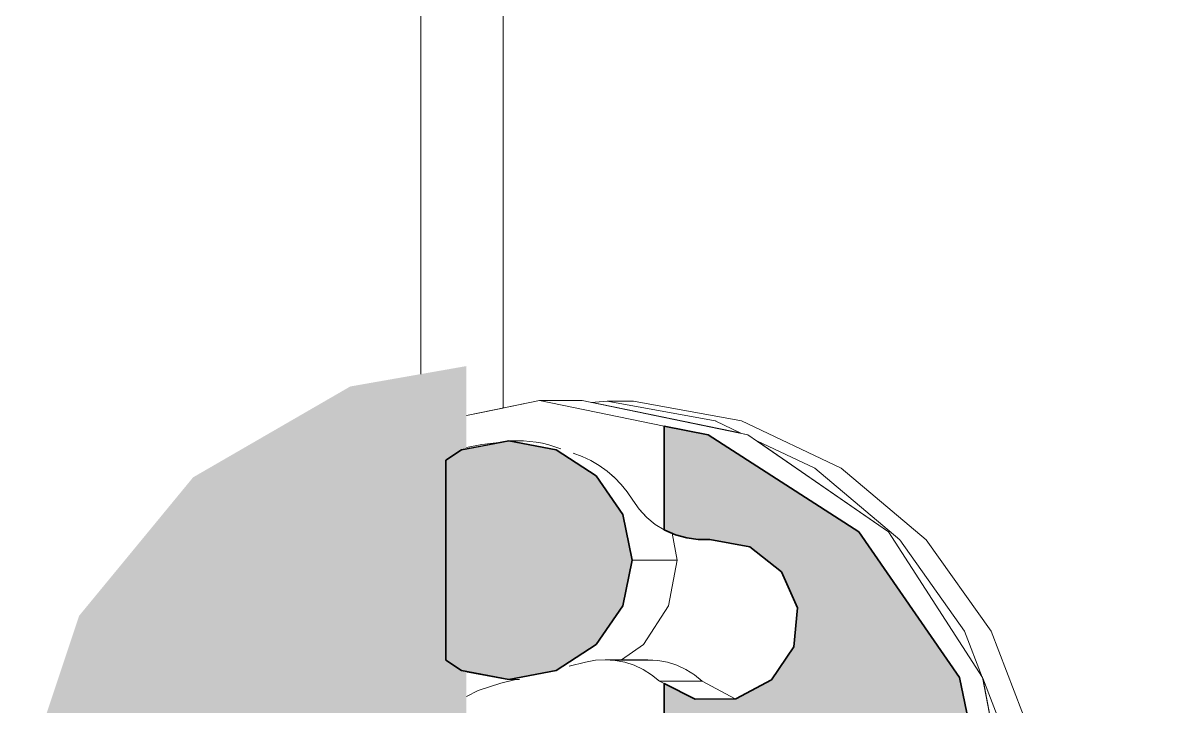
# Model space of a CAD drawing. Header units: millimetres. Extents: x -48147 to 1422273, y -494195 to 18123.
# Drawn here: x 1397825.4 to 1397892.8, y -486443.4 to -486403.3 of the extents above; entities that cross this region are included whole.
import ezdxf

# ---------------------------------------------------------------- set-up
doc = ezdxf.new("R2010")
doc.units = ezdxf.units.MM
doc.header["$MEASUREMENT"] = 0
doc.linetypes.add('Wipeout_Contour', pattern=[1000, 0, -1000])
doc.layers.add('New_A-35-M_FFE_Fixed', color=7, linetype='Continuous')
doc.layers.add('New_A-35-M_FFE_Fixed_Pen_No__1', color=7, linetype='Continuous', lineweight=13)
doc.layers.add('New_A-35-M_FFE_Fixed_Pen_No__104', color=7, linetype='Continuous', lineweight=15, true_color=0xa6a6a6)
doc.layers.add('New_A-35-M_FFE_Fixed_Pen_No__44', color=7, linetype='Continuous', lineweight=35, true_color=0x444444)

# ---------------------------------------------------------------- blocks, each defined once
blk = doc.blocks.new('Section Elem_314_2', base_point=(1383917.507, -489195.031))
at = {"color": 254, "linetype": 'Wipeout_Contour', "lineweight": 0, "ltscale": 5920314.984719928}
blk.add_wipeout([(1397861.264, -486425.469), (1397859.711, -486425.469), (1397866.04, -486426.637), (1397867.593, -486426.637)], dxfattribs=at).dxf.layer = 'New_A-35-M_FFE_Fixed'
at = {"color": 254, "linetype": 'Wipeout_Contour', "lineweight": 0, "ltscale": 4440213.870455986}
blk.add_wipeout([(1397856.367, -486427.802), (1397853.691, -486425.951), (1397856.353, -486427.802)], dxfattribs=at).dxf.layer = 'New_A-35-M_FFE_Fixed'
at = {"color": 254, "linetype": 'Wipeout_Contour', "lineweight": 0, "ltscale": 34041940.74988571}
blk.add_wipeout([(1397861.837, -486439.751), (1397860.549, -486440.642), (1397862.102, -486440.642), (1397862.68, -486440.68), (1397863.249, -486440.79), (1397863.802, -486440.969), (1397864.329, -486441.215), (1397864.825, -486441.525), (1397865.281, -486441.895), (1397867.209, -486442.93), (1397867.258, -486442.93), (1397869.35, -486441.822), (1397870.656, -486439.894), (1397870.869, -486437.598), (1397869.938, -486435.476), (1397868.083, -486434.027), (1397865.74, -486433.592), (1397865.054, -486433.585), (1397864.375, -486433.49), (1397863.715, -486433.309), (1397863.514, -486433.225), (1397863.817, -486434.801), (1397863.302, -486437.48)], dxfattribs=at).dxf.layer = 'New_A-35-M_FFE_Fixed'
at = {"color": 254, "linetype": 'Wipeout_Contour', "lineweight": 0, "ltscale": 13320666.61163785}
blk.add_wipeout([(1397851.454, -486442.802), (1397852.144, -486442.455), (1397853.435, -486442.03), (1397854.549, -486441.801), (1397854.532, -486441.801), (1397853.472, -486442.018), (1397854.344, -486441.801), (1397853.939, -486441.801), (1397851.454, -486441.323)], dxfattribs=at).dxf.layer = 'New_A-35-M_FFE_Fixed'
at = {"color": 254, "linetype": 'Wipeout_Contour', "lineweight": 0, "ltscale": 10360439.43661299}
blk.add_wipeout([(1397853.605, -486379.757), (1397848.775, -486379.757), (1397848.775, -486423.886), (1397851.454, -486423.416), (1397851.454, -486426.318), (1397853.587, -486425.879), (1397853.605, -486425.875)], dxfattribs=at).dxf.layer = 'New_A-35-M_FFE_Fixed'
at = {"color": 254, "linetype": 'Wipeout_Contour', "lineweight": 0, "ltscale": 5920312.794991147}
blk.add_wipeout([(1397859.711, -486425.469), (1397858.765, -486425.545), (1397867.551, -486427.354), (1397866.04, -486426.637)], dxfattribs=at).dxf.layer = 'New_A-35-M_FFE_Fixed'
at = {"color": 254, "linetype": 'Wipeout_Contour', "lineweight": 0, "ltscale": 8880557.702940855}
blk.add_wipeout([(1397871.883, -486429.411), (1397868.487, -486427.799), (1397876.217, -486433.146), (1397881.71, -486441.657), (1397880.675, -486438.975), (1397876.868, -486433.613)], dxfattribs=at).dxf.layer = 'New_A-35-M_FFE_Fixed'
at = {"color": 254, "linetype": 'Wipeout_Contour', "lineweight": 0, "ltscale": 5920388.498990333}
blk.add_wipeout([(1397878.421, -486433.613), (1397876.868, -486433.613), (1397880.675, -486438.975), (1397882.228, -486438.975)], dxfattribs=at).dxf.layer = 'New_A-35-M_FFE_Fixed'
at = {"color": 254, "linetype": 'Wipeout_Contour', "lineweight": 0, "ltscale": 8880631.84645302}
blk.add_wipeout([(1397881.735, -486441.721), (1397883.663, -486451.757), (1397881.735, -486461.792), (1397883.061, -486458.358), (1397883.874, -486451.757), (1397883.061, -486445.155)], dxfattribs=at).dxf.layer = 'New_A-35-M_FFE_Fixed'
at = {"color": 254, "linetype": 'Wipeout_Contour', "lineweight": 0, "ltscale": 5920365.605400778}
blk.add_wipeout([(1397871.883, -486429.411), (1397876.868, -486433.613), (1397878.421, -486433.613), (1397873.436, -486429.411)], dxfattribs=at).dxf.layer = 'New_A-35-M_FFE_Fixed'
at = {"color": 254, "linetype": 'Wipeout_Contour', "lineweight": 0, "ltscale": 10360711.24504273}
blk.add_wipeout([(1397880.675, -486438.975), (1397881.71, -486441.657), (1397881.728, -486441.684), (1397881.735, -486441.721), (1397883.061, -486445.155), (1397884.614, -486445.155), (1397882.228, -486438.975)], dxfattribs=at).dxf.layer = 'New_A-35-M_FFE_Fixed'
at = {"color": 254, "linetype": 'Wipeout_Contour', "lineweight": 0, "ltscale": 10360591.07927043}
blk.add_wipeout([(1397866.04, -486426.637), (1397867.551, -486427.354), (1397867.969, -486427.44), (1397868.487, -486427.799), (1397871.883, -486429.411), (1397873.436, -486429.411), (1397867.593, -486426.637)], dxfattribs=at).dxf.layer = 'New_A-35-M_FFE_Fixed'
at = {"color": 254, "linetype": 'Wipeout_Contour', "lineweight": 0, "ltscale": 140608080.7695163}
blk.add_wipeout([(1397840.669, -486144.81), (1397840.816, -486147.506), (1397849.286, -486223.38), (1397849.286, -486379.757), (1397853.605, -486379.757), (1397853.605, -486425.875), (1397855.733, -486425.437), (1397858.241, -486425.437), (1397858.765, -486425.545), (1397859.711, -486425.469), (1397861.264, -486425.469), (1397867.593, -486426.637), (1397873.436, -486429.411), (1397878.421, -486433.613), (1397882.228, -486438.975), (1397884.614, -486445.155), (1397885.427, -486451.757), (1397884.614, -486458.358), (1397882.228, -486464.538), (1397878.421, -486469.9), (1397873.436, -486474.103), (1397867.593, -486476.876), (1397861.264, -486478.044), (1397859.711, -486478.044), (1397858.765, -486477.968), (1397858.241, -486478.076), (1397855.733, -486478.076), (1397853.605, -486477.638), (1397853.605, -486523.757), (1397849.263, -486523.757), (1397849.258, -486572.257), (1397905.09, -486572.257), (1397906.091, -486572.148), (1397907.048, -486571.828), (1397907.92, -486571.309), (1397908.669, -486570.614), (1397909.263, -486569.774), (1397909.676, -486568.824), (1397909.89, -486567.807), (1397909.896, -486566.765), (1397909.006, -486557.084), (1397908.18, -486547.398), (1397907.419, -486537.705), (1397906.724, -486528.007), (1397906.093, -486518.304), (1397905.528, -486508.597), (1397905.027, -486498.887), (1397904.592, -486489.173), (1397904.406, -486484.497), (1397904.235, -486479.822), (1397904.079, -486475.145), (1397903.938, -486470.468), (1397903.812, -486465.791), (1397903.702, -486461.113), (1397903.606, -486456.435), (1397903.526, -486451.757), (1397903.474, -486448.132), (1397903.431, -486444.507), (1397903.397, -486440.882), (1397903.372, -486437.257), (1397903.357, -486433.632), (1397903.35, -486430.007), (1397903.353, -486426.382), (1397903.364, -486422.757), (1397903.581, -486403.286), (1397904.06, -486383.819), (1397904.8, -486364.362), (1397905.801, -486344.917), (1397907.064, -486325.489), (1397908.587, -486306.081), (1397910.371, -486286.696), (1397912.416, -486267.339), (1397913.965, -486250.318), (1397914.791, -486233.244), (1397914.895, -486216.148), (1397914.274, -486199.065), (1397912.931, -486182.025), (1397910.868, -486165.063), (1397908.089, -486148.211), (1397904.599, -486131.501), (1397903.64, -486128.654), (1397902.151, -486126.063), (1397900.191, -486123.833), (1397897.84, -486122.054), (1397895.192, -486120.797), (1397892.355, -486120.114), (1397889.444, -486120.032), (1397886.576, -486120.555), (1397851.217, -486130.878), (1397848.78, -486131.842), (1397846.549, -486133.244), (1397844.597, -486135.036), (1397842.988, -486137.162), (1397841.773, -486139.552), (1397840.991, -486142.129)], dxfattribs=at).dxf.layer = 'New_A-35-M_FFE_Fixed'
at = {"layer": 'New_A-35-M_FFE_Fixed_Pen_No__1', "linetype": 'Continuous'}
blk.add_line((1397848.775, -486423.886), (1397848.775, -486379.757), dxfattribs=at)
at = {"layer": 'New_A-35-M_FFE_Fixed_Pen_No__44', "linetype": 'Continuous'}
for p, q in [((1397850.243, -486428.929), (1397850.243, -486440.673)), ((1397868.083, -486434.027), (1397869.938, -486435.476)), ((1397869.938, -486435.476), (1397870.869, -486437.598)), ((1397870.869, -486437.598), (1397870.656, -486439.894)), ((1397870.656, -486439.894), (1397869.35, -486441.822))]:
    blk.add_line(p, q, dxfattribs=at)
at = {"color": 254, "linetype": 'Wipeout_Contour', "lineweight": 0, "ltscale": 22201078.54890081}
blk.add_wipeout([(1397854.549, -486427.801), (1397853.939, -486427.801), (1397856.712, -486428.334), (1397857.146, -486428.334), (1397857.125, -486428.326), (1397856.366, -486427.801), (1397856.352, -486427.801), (1397857.086, -486428.311), (1397856.645, -486428.146), (1397856.286, -486428.036), (1397855.922, -486427.947), (1397855.553, -486427.879), (1397855.182, -486427.832), (1397854.809, -486427.806), (1397854.56, -486427.803)], dxfattribs=at).dxf.layer = 'New_A-35-M_FFE_Fixed'
at = {"color": 254, "linetype": 'Wipeout_Contour', "lineweight": 0, "ltscale": 5920384.832730793}
blk.add_wipeout([(1397880.383, -486441.684), (1397881.728, -486441.684), (1397876.217, -486433.146), (1397874.476, -486433.146)], dxfattribs=at).dxf.layer = 'New_A-35-M_FFE_Fixed'
at = {"color": 254, "linetype": 'Wipeout_Contour', "lineweight": 0, "ltscale": 5920322.880153852}
blk.add_wipeout([(1397860.634, -486437.48), (1397863.302, -486437.48), (1397863.817, -486434.801), (1397861.186, -486434.801)], dxfattribs=at).dxf.layer = 'New_A-35-M_FFE_Fixed'
at = {"color": 254, "linetype": 'Wipeout_Contour', "lineweight": 0, "ltscale": 5920304.801482582}
blk.add_wipeout([(1397856.712, -486441.268), (1397853.939, -486441.801), (1397854.549, -486441.801), (1397857.136, -486441.268)], dxfattribs=at).dxf.layer = 'New_A-35-M_FFE_Fixed'
at = {"layer": 'New_A-35-M_FFE_Fixed_Pen_No__1', "linetype": 'Continuous'}
for p, q in [((1397876.868, -486433.613), (1397880.675, -486438.975)), ((1397878.421, -486433.613), (1397882.228, -486438.975))]:
    blk.add_line(p, q, dxfattribs=at)
at = {"color": 254, "linetype": 'Wipeout_Contour', "lineweight": 0, "ltscale": 5920348.54683184}
blk.add_wipeout([(1397874.476, -486433.146), (1397876.217, -486433.146), (1397867.969, -486427.44), (1397865.636, -486427.44)], dxfattribs=at).dxf.layer = 'New_A-35-M_FFE_Fixed'
at = {"color": 254, "linetype": 'Wipeout_Contour', "lineweight": 0, "ltscale": 14800747.28362842}
blk.add_wipeout([(1397857.146, -486428.334), (1397856.712, -486428.334), (1397859.063, -486429.851), (1397860.022, -486429.851), (1397859.705, -486429.578), (1397859.244, -486429.249), (1397858.756, -486428.963), (1397858.246, -486428.724), (1397857.717, -486428.532), (1397857.535, -486428.474)], dxfattribs=at).dxf.layer = 'New_A-35-M_FFE_Fixed'
at = {"color": 254, "linetype": 'Wipeout_Contour', "lineweight": 0, "ltscale": 13320718.24034244}
blk.add_wipeout([(1397860.634, -486432.122), (1397861.186, -486434.801), (1397863.817, -486434.801), (1397863.514, -486433.225), (1397863.086, -486433.046), (1397863.044, -486433.022), (1397862.534, -486432.704), (1397862.034, -486432.291), (1397861.879, -486432.122)], dxfattribs=at).dxf.layer = 'New_A-35-M_FFE_Fixed'
at = {"color": 254, "linetype": 'Wipeout_Contour', "lineweight": 0, "ltscale": 13320712.17706469}
blk.add_wipeout([(1397859.063, -486439.751), (1397856.712, -486441.268), (1397857.136, -486441.268), (1397857.501, -486441.015), (1397858.447, -486440.78), (1397859.017, -486440.675), (1397859.595, -486440.642), (1397860.549, -486440.642), (1397861.837, -486439.751)], dxfattribs=at).dxf.layer = 'New_A-35-M_FFE_Fixed'
at = {"color": 254, "linetype": 'Wipeout_Contour', "lineweight": 0, "ltscale": 5920411.647342599}
blk.add_wipeout([(1397882.457, -486451.757), (1397883.663, -486451.757), (1397881.728, -486441.684), (1397880.383, -486441.684)], dxfattribs=at).dxf.layer = 'New_A-35-M_FFE_Fixed'
at = {"layer": 'New_A-35-M_FFE_Fixed_Pen_No__1', "linetype": 'Continuous'}
for p, q in [((1397868.487, -486427.799), (1397871.883, -486429.411)), ((1397871.883, -486429.411), (1397876.868, -486433.613)), ((1397873.436, -486429.411), (1397878.421, -486433.613)), ((1397876.217, -486433.146), (1397881.728, -486441.684)), ((1397863.514, -486433.225), (1397863.817, -486434.801)), ((1397863.817, -486434.801), (1397861.186, -486434.801)), ((1397880.675, -486438.975), (1397881.71, -486441.657)), ((1397882.228, -486438.975), (1397884.614, -486445.155)), ((1397881.728, -486441.684), (1397883.663, -486451.757)), ((1397881.735, -486441.721), (1397883.061, -486445.155))]:
    blk.add_line(p, q, dxfattribs=at)
at = {"color": 254, "linetype": 'Wipeout_Contour', "lineweight": 0, "ltscale": 23681130.58792453}
blk.add_wipeout([(1397851.454, -486428.186), (1397852.352, -486428.013), (1397853.529, -486427.88), (1397853.939, -486427.801), (1397854.434, -486427.802), (1397854.549, -486427.801), (1397854.56, -486427.803), (1397854.809, -486427.806), (1397855.182, -486427.832), (1397855.553, -486427.879), (1397855.922, -486427.947), (1397856.286, -486428.036), (1397856.645, -486428.146), (1397857.086, -486428.311), (1397853.587, -486425.879), (1397851.454, -486426.318)], dxfattribs=at).dxf.layer = 'New_A-35-M_FFE_Fixed'
at = {"color": 254, "linetype": 'Wipeout_Contour', "lineweight": 0, "ltscale": 14800774.72081695}
blk.add_wipeout([(1397860.022, -486429.851), (1397859.063, -486429.851), (1397860.634, -486432.122), (1397861.879, -486432.122), (1397861.592, -486431.812), (1397861.214, -486431.277), (1397861.059, -486431.047), (1397860.893, -486430.802), (1397860.533, -486430.358), (1397860.135, -486429.949)], dxfattribs=at).dxf.layer = 'New_A-35-M_FFE_Fixed'
at = {"color": 254, "linetype": 'Wipeout_Contour', "lineweight": 0, "ltscale": 5920322.246154324}
blk.add_wipeout([(1397859.063, -486439.751), (1397861.837, -486439.751), (1397863.302, -486437.48), (1397860.634, -486437.48)], dxfattribs=at).dxf.layer = 'New_A-35-M_FFE_Fixed'
at = {"color": 254, "linetype": 'Wipeout_Contour', "lineweight": 0, "ltscale": 42922362.05613911}
blk.add_wipeout([(1397851.454, -486442.802), (1397851.454, -486462.844), (1397851.872, -486462.872), (1397852.45, -486462.838), (1397852.921, -486462.751), (1397853.705, -486462.245), (1397856.479, -486461.712), (1397856.918, -486461.712), (1397857.03, -486461.735), (1397857.994, -486461.495), (1397859.323, -486461.058), (1397860.577, -486460.427), (1397861.731, -486459.616), (1397862.76, -486458.642), (1397863.044, -486458.282), (1397863.044, -486442.04), (1397862.774, -486441.895), (1397862.318, -486441.525), (1397861.822, -486441.215), (1397861.295, -486440.969), (1397860.742, -486440.79), (1397860.173, -486440.68), (1397859.595, -486440.642), (1397859.017, -486440.675), (1397858.447, -486440.78), (1397857.501, -486441.015), (1397857.136, -486441.268), (1397853.435, -486442.03), (1397852.144, -486442.455)], dxfattribs=at).dxf.layer = 'New_A-35-M_FFE_Fixed'
at = {"layer": 'New_A-35-M_FFE_Fixed_Pen_No__1', "linetype": 'Continuous'}
for p, q in [((1397863.817, -486434.801), (1397863.302, -486437.48)), ((1397863.302, -486437.48), (1397861.837, -486439.751)), ((1397857.482, -486441.02), (1397858.447, -486440.78)), ((1397858.447, -486440.78), (1397859.017, -486440.675)), ((1397851.454, -486442.802), (1397852.144, -486442.455))]:
    blk.add_line(p, q, dxfattribs=at)
at = {"color": 254, "linetype": 'Wipeout_Contour', "lineweight": 0, "ltscale": 26641367.22189417}
blk.add_wipeout([(1397853.587, -486425.879), (1397857.125, -486428.326), (1397857.535, -486428.474), (1397857.717, -486428.532), (1397858.246, -486428.724), (1397858.756, -486428.963), (1397859.244, -486429.249), (1397859.705, -486429.578), (1397860.135, -486429.949), (1397860.533, -486430.358), (1397860.893, -486430.802), (1397861.214, -486431.277), (1397861.592, -486431.812), (1397862.034, -486432.291), (1397862.534, -486432.704), (1397863.044, -486433.022), (1397863.044, -486426.942), (1397855.733, -486425.437)], dxfattribs=at).dxf.layer = 'New_A-35-M_FFE_Fixed'
at = {"color": 254, "linetype": 'Wipeout_Contour', "lineweight": 0, "ltscale": 5920273.988211498}
blk.add_wipeout([(1397851.454, -486428.278), (1397852.833, -486428.013), (1397852.352, -486428.013), (1397851.454, -486428.186)], dxfattribs=at).dxf.layer = 'New_A-35-M_FFE_Fixed'
at = {"color": 254, "linetype": 'Wipeout_Contour', "lineweight": 0, "ltscale": 5920329.261377762}
blk.add_wipeout([(1397860.742, -486440.79), (1397861.295, -486440.969), (1397863.802, -486440.969), (1397863.249, -486440.79)], dxfattribs=at).dxf.layer = 'New_A-35-M_FFE_Fixed'
at = {"color": 254, "linetype": 'Wipeout_Contour', "lineweight": 0, "ltscale": 4440224.349840547}
blk.add_wipeout([(1397853.472, -486442.018), (1397854.532, -486441.801), (1397854.344, -486441.801)], dxfattribs=at).dxf.layer = 'New_A-35-M_FFE_Fixed'
at = {"color": 254, "linetype": 'Wipeout_Contour', "lineweight": 0, "ltscale": 5920336.123957065}
blk.add_wipeout([(1397862.318, -486441.525), (1397862.774, -486441.895), (1397865.281, -486441.895), (1397864.825, -486441.525)], dxfattribs=at).dxf.layer = 'New_A-35-M_FFE_Fixed'
at = {"layer": 'New_A-35-M_FFE_Fixed_Pen_No__104', "linetype": 'Continuous'}
blk.add_hatch(color=256, dxfattribs=at).paths.add_polyline_path([(1397847.358, -486479.748), (1397851.453, -486480.441), (1397851.453, -486423.416), (1397844.643, -486424.612), (1397835.429, -486429.94), (1397828.745, -486438.06), (1397825.448, -486447.932), (1397825.958, -486458.293), (1397830.211, -486467.818), (1397837.662, -486475.288)])
at = {"layer": 'New_A-35-M_FFE_Fixed_Pen_No__1', "linetype": 'Continuous'}
for p, q in [((1397853.605, -486425.875), (1397853.605, -486379.757)), ((1397854.547, -486427.801), (1397853.939, -486427.801)), ((1397854.809, -486427.806), (1397854.547, -486427.803)), ((1397855.182, -486427.832), (1397854.809, -486427.806)), ((1397855.553, -486427.879), (1397855.182, -486427.832)), ((1397855.922, -486427.947), (1397855.553, -486427.879)), ((1397856.286, -486428.036), (1397855.922, -486427.947)), ((1397856.645, -486428.146), (1397856.286, -486428.036)), ((1397856.997, -486428.276), (1397856.645, -486428.146)), ((1397858.246, -486428.724), (1397857.717, -486428.532)), ((1397858.756, -486428.963), (1397858.246, -486428.724)), ((1397859.244, -486429.249), (1397858.756, -486428.963)), ((1397859.705, -486429.578), (1397859.244, -486429.249)), ((1397860.135, -486429.949), (1397859.705, -486429.578)), ((1397860.533, -486430.358), (1397860.135, -486429.949)), ((1397860.893, -486430.802), (1397860.533, -486430.358)), ((1397861.214, -486431.277), (1397860.893, -486430.802)), ((1397861.592, -486431.812), (1397861.214, -486431.277)), ((1397862.034, -486432.291), (1397861.592, -486431.812)), ((1397862.534, -486432.704), (1397862.034, -486432.291)), ((1397863.044, -486433.022), (1397862.534, -486432.704)), ((1397853.472, -486442.018), (1397854.344, -486441.801)), ((1397854.561, -486441.801), (1397853.939, -486441.801)), ((1397852.144, -486442.455), (1397853.472, -486442.018))]:
    blk.add_line(p, q, dxfattribs=at)
at = {"layer": 'New_A-35-M_FFE_Fixed_Pen_No__44', "linetype": 'Continuous', "flags": 128}
blk.add_lwpolyline([(1397863.044, -486433.022), (1397863.086, -486433.046), (1397863.715, -486433.309), (1397864.375, -486433.49), (1397865.054, -486433.585), (1397865.74, -486433.592), (1397868.083, -486434.027)], dxfattribs=at)
at = {"color": 254, "linetype": 'Wipeout_Contour', "lineweight": 0, "ltscale": 7400387.29501836}
blk.add_wipeout([(1397858.241, -486425.437), (1397855.733, -486425.437), (1397863.044, -486426.942), (1397865.636, -486427.44), (1397867.969, -486427.44)], dxfattribs=at).dxf.layer = 'New_A-35-M_FFE_Fixed'
at = {"color": 254, "linetype": 'Wipeout_Contour', "lineweight": 0, "ltscale": 4440207.926910261}
blk.add_wipeout([(1397852.352, -486428.013), (1397852.833, -486428.013), (1397853.529, -486427.88)], dxfattribs=at).dxf.layer = 'New_A-35-M_FFE_Fixed'
at = {"color": 254, "linetype": 'Wipeout_Contour', "lineweight": 0, "ltscale": 5920331.581601401}
blk.add_wipeout([(1397861.295, -486440.969), (1397861.822, -486441.215), (1397864.329, -486441.215), (1397863.802, -486440.969)], dxfattribs=at).dxf.layer = 'New_A-35-M_FFE_Fixed'
at = {"color": 254, "linetype": 'Wipeout_Contour', "lineweight": 0, "ltscale": 7400425.397509594}
blk.add_wipeout([(1397865.281, -486441.895), (1397862.774, -486441.895), (1397863.044, -486442.04), (1397864.872, -486442.956), (1397867.209, -486442.93)], dxfattribs=at).dxf.layer = 'New_A-35-M_FFE_Fixed'
at = {"layer": 'New_A-35-M_FFE_Fixed_Pen_No__1', "linetype": 'Continuous'}
for p, q in [((1397851.454, -486426.318), (1397855.733, -486425.437)), ((1397858.241, -486425.437), (1397855.733, -486425.437)), ((1397855.733, -486425.437), (1397863.044, -486426.942)), ((1397858.241, -486425.437), (1397867.969, -486427.44)), ((1397858.765, -486425.545), (1397859.711, -486425.469)), ((1397861.264, -486425.469), (1397859.711, -486425.469)), ((1397859.711, -486425.469), (1397866.04, -486426.637)), ((1397861.264, -486425.469), (1397867.593, -486426.637)), ((1397866.04, -486426.637), (1397867.551, -486427.354)), ((1397867.593, -486426.637), (1397873.436, -486429.411)), ((1397867.969, -486427.44), (1397876.217, -486433.146)), ((1397852.352, -486428.013), (1397851.454, -486428.186)), ((1397853.529, -486427.88), (1397852.352, -486428.013)), ((1397865.281, -486441.895), (1397862.774, -486441.895)), ((1397862.774, -486441.895), (1397863.044, -486442.04)), ((1397867.209, -486442.93), (1397865.281, -486441.895))]:
    blk.add_line(p, q, dxfattribs=at)
at = {"layer": 'New_A-35-M_FFE_Fixed_Pen_No__44', "linetype": 'Continuous'}
for p, q in [((1397863.044, -486426.942), (1397863.044, -486433.022)), ((1397869.35, -486441.822), (1397867.258, -486442.93)), ((1397863.044, -486442.04), (1397863.044, -486458.282)), ((1397863.044, -486442.04), (1397864.872, -486442.956)), ((1397867.258, -486442.93), (1397864.872, -486442.956))]:
    blk.add_line(p, q, dxfattribs=at)
at = {"color": 254, "linetype": 'Wipeout_Contour', "lineweight": 0, "ltscale": 5920326.952809026}
blk.add_wipeout([(1397860.173, -486440.68), (1397860.742, -486440.79), (1397863.249, -486440.79), (1397862.68, -486440.68)], dxfattribs=at).dxf.layer = 'New_A-35-M_FFE_Fixed'
at = {"color": 254, "linetype": 'Wipeout_Contour', "lineweight": 0, "ltscale": 5920333.880137935}
blk.add_wipeout([(1397861.822, -486441.215), (1397862.318, -486441.525), (1397864.825, -486441.525), (1397864.329, -486441.215)], dxfattribs=at).dxf.layer = 'New_A-35-M_FFE_Fixed'
at = {"layer": 'New_A-35-M_FFE_Fixed_Pen_No__104', "linetype": 'Continuous'}
blk.add_hatch(color=256, dxfattribs=at).paths.add_polyline_path([(1397863.044, -486474.516), (1397863.044, -486476.571), (1397865.636, -486476.073), (1397874.476, -486470.367), (1397880.383, -486461.829), (1397882.457, -486451.757), (1397880.383, -486441.684), (1397874.476, -486433.146), (1397865.636, -486427.44), (1397863.044, -486426.942), (1397863.044, -486433.022), (1397863.086, -486433.046), (1397863.715, -486433.309), (1397864.375, -486433.49), (1397865.054, -486433.585), (1397865.74, -486433.592), (1397868.083, -486434.027), (1397869.938, -486435.476), (1397870.869, -486437.598), (1397870.656, -486439.894), (1397869.35, -486441.822), (1397867.258, -486442.93), (1397864.872, -486442.956), (1397863.044, -486442.04), (1397863.044, -486458.282), (1397863.686, -486457.525), (1397864.456, -486456.288), (1397865.034, -486454.957), (1397865.409, -486453.56), (1397865.822, -486452.188), (1397866.515, -486450.926), (1397867.459, -486449.826), (1397868.615, -486448.934), (1397869.934, -486448.287), (1397871.362, -486447.913), (1397872.839, -486447.826), (1397874.303, -486448.031), (1397874.885, -486443.763), (1397880.678, -486446.801), (1397877.326, -486449.566), (1397878.032, -486450.257), (1397878.633, -486451.035), (1397879.117, -486451.886), (1397879.474, -486452.794), (1397879.697, -486453.741), (1397879.783, -486454.708), (1397879.729, -486455.678), (1397879.537, -486456.631), (1397879.003, -486458.668), (1397878.286, -486460.652), (1397877.392, -486462.567), (1397876.328, -486464.4), (1397875.102, -486466.136), (1397873.724, -486467.761), (1397872.203, -486469.264), (1397870.553, -486470.633), (1397869.062, -486471.68), (1397867.496, -486472.617), (1397865.861, -486473.439), (1397864.169, -486474.142)])
at = {"layer": 'New_A-35-M_FFE_Fixed_Pen_No__1', "linetype": 'Continuous'}
for p, q in [((1397861.822, -486441.215), (1397862.318, -486441.525)), ((1397863.802, -486440.969), (1397863.249, -486440.79)), ((1397864.329, -486441.215), (1397863.802, -486440.969)), ((1397864.825, -486441.525), (1397864.329, -486441.215)), ((1397862.318, -486441.525), (1397862.774, -486441.895)), ((1397865.281, -486441.895), (1397864.825, -486441.525))]:
    blk.add_line(p, q, dxfattribs=at)
at = {"layer": 'New_A-35-M_FFE_Fixed_Pen_No__44', "linetype": 'Continuous', "flags": 128}
blk.add_lwpolyline([(1397863.044, -486426.942), (1397865.636, -486427.44), (1397874.476, -486433.146), (1397880.383, -486441.684), (1397882.457, -486451.757), (1397880.383, -486461.829), (1397874.476, -486470.367), (1397865.636, -486476.073), (1397863.044, -486476.571)], dxfattribs=at)
at = {"color": 254, "linetype": 'Wipeout_Contour', "lineweight": 0, "ltscale": 5920324.689069711}
blk.add_wipeout([(1397859.595, -486440.642), (1397860.173, -486440.68), (1397862.68, -486440.68), (1397862.102, -486440.642)], dxfattribs=at).dxf.layer = 'New_A-35-M_FFE_Fixed'
at = {"layer": 'New_A-35-M_FFE_Fixed_Pen_No__104', "linetype": 'Continuous'}
blk.add_hatch(color=256, dxfattribs=at).paths.add_polyline_path([(1397850.243, -486440.673), (1397851.165, -486441.268), (1397853.939, -486441.801), (1397856.712, -486441.268), (1397859.063, -486439.751), (1397860.634, -486437.48), (1397861.186, -486434.801), (1397860.634, -486432.122), (1397859.063, -486429.851), (1397856.712, -486428.334), (1397853.939, -486427.801), (1397851.165, -486428.334), (1397850.243, -486428.929)])
at = {"layer": 'New_A-35-M_FFE_Fixed_Pen_No__1', "linetype": 'Continuous'}
for p, q in [((1397861.837, -486439.751), (1397860.549, -486440.642)), ((1397859.017, -486440.675), (1397859.595, -486440.642)), ((1397859.595, -486440.642), (1397860.173, -486440.68)), ((1397862.102, -486440.642), (1397859.595, -486440.642)), ((1397860.173, -486440.68), (1397860.742, -486440.79)), ((1397860.742, -486440.79), (1397861.295, -486440.969)), ((1397861.295, -486440.969), (1397861.822, -486441.215)), ((1397862.68, -486440.68), (1397862.102, -486440.642)), ((1397863.249, -486440.79), (1397862.68, -486440.68))]:
    blk.add_line(p, q, dxfattribs=at)
at = {"layer": 'New_A-35-M_FFE_Fixed_Pen_No__44', "linetype": 'Continuous', "flags": 128}
blk.add_lwpolyline([(1397850.243, -486440.673), (1397851.165, -486441.268), (1397853.939, -486441.801), (1397856.712, -486441.268), (1397859.063, -486439.751), (1397860.634, -486437.48), (1397861.186, -486434.801), (1397860.634, -486432.122), (1397859.063, -486429.851), (1397856.712, -486428.334), (1397853.939, -486427.801), (1397851.165, -486428.334), (1397850.243, -486428.929)], dxfattribs=at)
blk = doc.blocks.new('Section Elem_315_2', base_point=(1383917.507, -489195.031))
at = {"layer": 'New_A-35-M_FFE_Fixed_Pen_No__104', "linetype": 'Continuous'}
blk.add_hatch(color=256, dxfattribs=at).paths.add_polyline_path([(1397851.454, -486480.441), (1397851.454, -486423.416), (1397844.643, -486424.612), (1397835.429, -486429.94), (1397828.745, -486438.06), (1397825.448, -486447.932), (1397825.958, -486458.293), (1397830.211, -486467.818), (1397837.662, -486475.288), (1397847.358, -486479.748)])

msp = doc.modelspace()

# ---------------------------------------------------------------- block references
at = {"layer": 'New_A-35-M_FFE_Fixed'}
msp.add_blockref('Section Elem_314_2', (1383917.507, -489195.031), dxfattribs=at)

# ---------------------------------------------------------------- next in the draw order: block references
msp.add_blockref('Section Elem_315_2', (1383917.507, -489195.031), dxfattribs=at)

doc.saveas('drawing.dxf')
